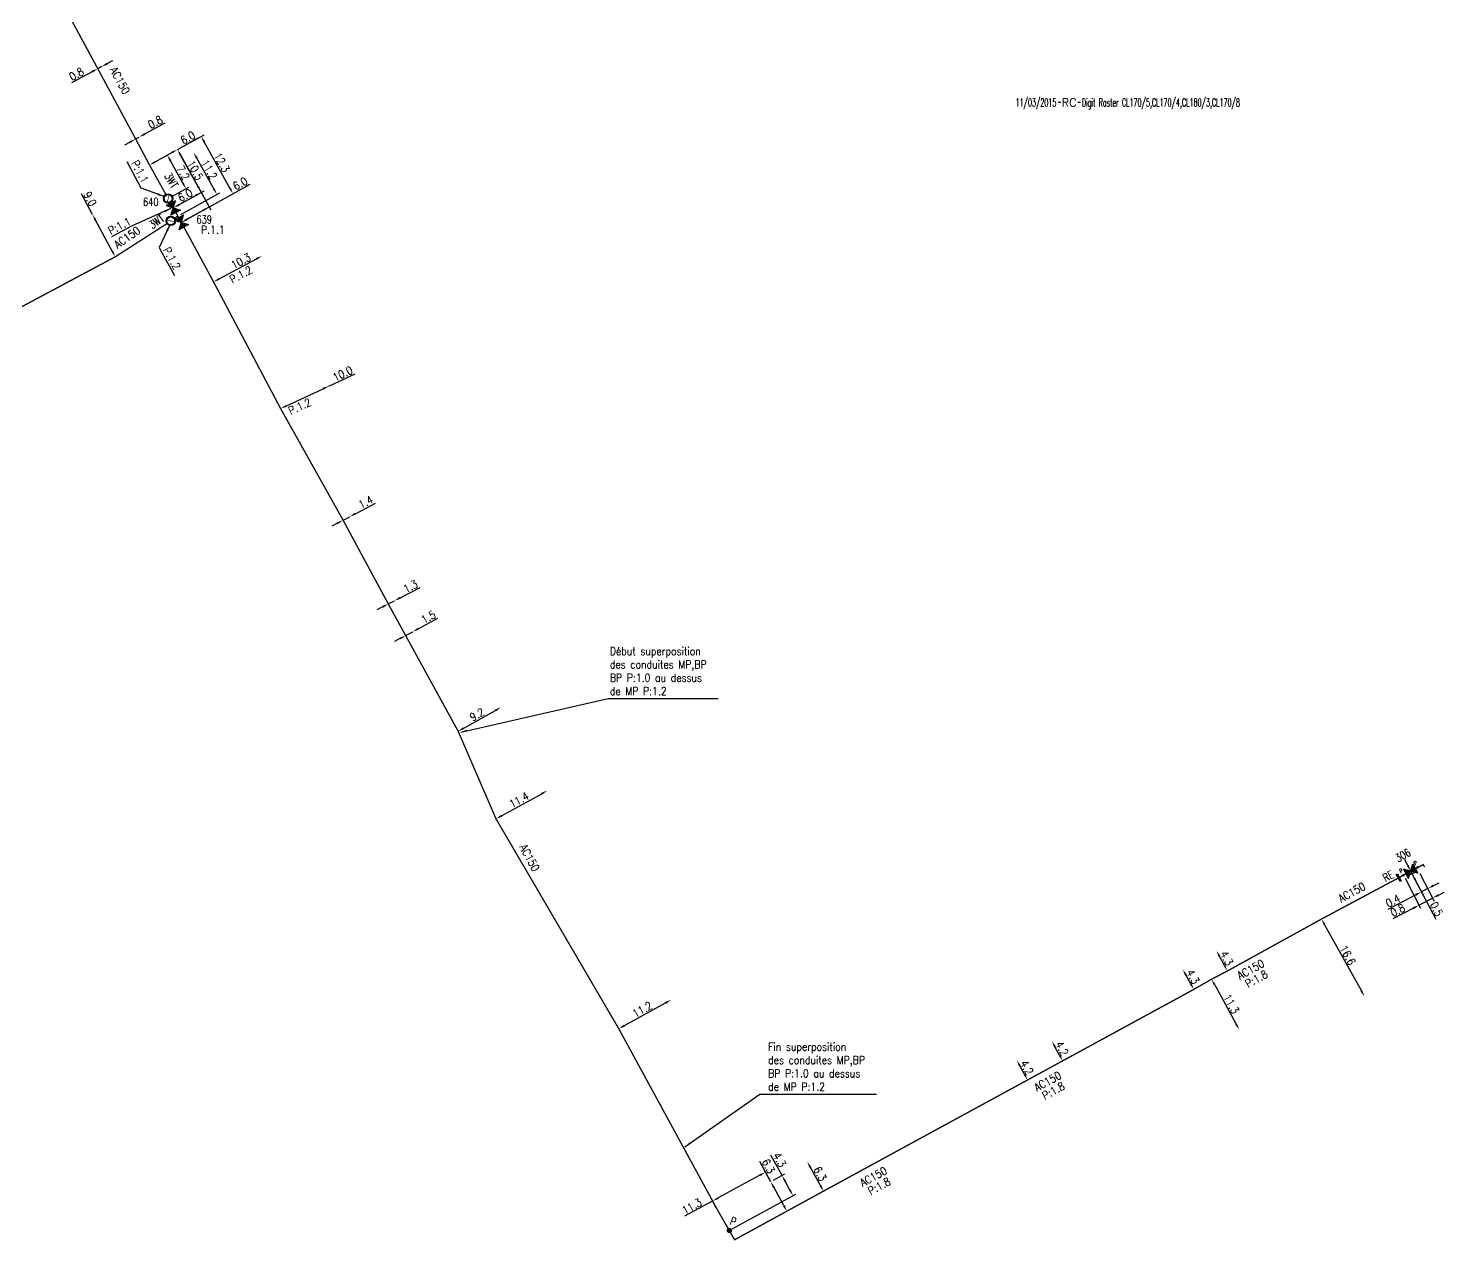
# Model space of a CAD drawing. Header units: millimetres. Extents: x 151000 to 152000, y 126996 to 128009.
# Drawn here: x 151254.5 to 151519.9, y 127275.4 to 127502.6 of the extents above; entities that cross this region are included whole.
import ezdxf
from ezdxf.enums import TextEntityAlignment as Align

# ---------------------------------------------------------------- set-up
doc = ezdxf.new("R2010")
doc.units = ezdxf.units.MM
doc.header["$PDMODE"] = 34
doc.layers.get('0').update_dxf_attribs({"linetype": 'CONTINUOUS'})
doc.layers.get('Defpoints').update_dxf_attribs({"linetype": 'CONTINUOUS'})
for name, color, linetype in [('G_120', 4, 'CONTINUOUS'), ('G_300', 7, 'CONTINUOUS'), ('G_330', 7, 'CONTINUOUS'), ('G_340', 7, 'CONTINUOUS')]:
    doc.layers.add(name, color=color, linetype=linetype)
doc.styles.add('G_ROMANS', font='ROMANS.SHX', dxfattribs={"width": 0.75})
doc.styles.get("Standard").update_dxf_attribs({"font": 'romans.shx', "width": 0.85})
doc.linetypes.add('G_typB_AP', pattern='A,5,-0.3,["o",Standard,S=1.5,R=0,X=0,Y=-0.5],-1.65', length=6.95)
doc.dimstyles.get("Standard").update_dxf_attribs({"dimtxt": 1.5, "dimasz": 1.2, "dimexe": 0.625, "dimexo": 0.625, "dimgap": 0.25, "dimtad": 1, "dimdec": 1, "dimzin": 0, "dimdsep": 46, "dimtxsty": 'Standard', "dimcen": -0.5, "dimadec": 0, "dimazin": 0, "dimtfac": 1, "dimtdec": 1, "dimtmove": 0, "dimatfit": 3, "dimfxl": 1, "dimtolj": 1, "dimtzin": 0, "dimarcsym": 0})

# ---------------------------------------------------------------- blocks, each defined once
blk = doc.blocks.new('*D124')
at = {"layer": 'Defpoints', "color": 0, "linetype": 'Continuous'}
for p in [(151267.52, 127495.05), (151268.22, 127495.43), (151268.22, 127495.43)]:
    blk.add_point(p, dxfattribs=at)
at = {"layer": 'G_120', "color": 0, "linetype": 'Continuous', "lineweight": -2}
for p, q in [((151266.46, 127494.49), (151262.61, 127492.42)), ((151268.22, 127495.43), (151267.52, 127495.05)), ((151269.28, 127496), (151270.34, 127496.56))]:
    blk.add_line(p, q, dxfattribs=at)
at = {"layer": 'G_120', "color": 0, "linetype": 'Continuous'}
for points in [[(151266.36, 127494.66), (151266.55, 127494.31), (151267.52, 127495.05)], [(151269.19, 127496.17), (151269.37, 127495.82), (151268.22, 127495.43)]]:
    blk.add_solid(points, dxfattribs=at)
at = {"layer": 'G_120', "color": 0, "linetype": 'Continuous', "insert": (151263.53, 127494.05), "char_height": 1.5, "attachment_point": 5, "rotation": 28.1654}
blk.add_mtext('\\A1;0.8', dxfattribs=at)
blk = doc.blocks.new('*D125')
at = {"layer": 'Defpoints', "color": 0, "linetype": 'Continuous'}
for p in [(151274.62, 127481.88), (151275.28, 127482.24), (151275.28, 127482.24)]:
    blk.add_point(p, dxfattribs=at)
at = {"layer": 'G_120', "color": 0, "linetype": 'Continuous', "lineweight": -2}
for p, q in [((151276.33, 127482.82), (151280.16, 127484.92)), ((151273.57, 127481.3), (151272.52, 127480.72)), ((151274.62, 127481.88), (151275.28, 127482.24))]:
    blk.add_line(p, q, dxfattribs=at)
at = {"layer": 'G_120', "color": 0, "linetype": 'Continuous'}
for points in [[(151273.47, 127481.47), (151273.67, 127481.12), (151274.62, 127481.88)], [(151276.23, 127482.99), (151276.43, 127482.64), (151275.28, 127482.24)]]:
    blk.add_solid(points, dxfattribs=at)
at = {"layer": 'G_120', "color": 0, "linetype": 'Continuous', "insert": (151278.29, 127485.03), "char_height": 1.5, "attachment_point": 5, "rotation": 28.7821}
blk.add_mtext('\\A1;0.8', dxfattribs=at)
blk = doc.blocks.new('*D126')
at = {"layer": 'Defpoints', "color": 0, "linetype": 'Continuous'}
for p in [(151282.46, 127479.91), (151282.46, 127479.91), (151277.22, 127477)]:
    blk.add_point(p, dxfattribs=at)
at = {"layer": 'G_120', "color": 0, "linetype": 'Continuous', "lineweight": -2}
for p, q in [((151282.46, 127479.91), (151286.23, 127482)), ((151278.27, 127477.58), (151281.41, 127479.33))]:
    blk.add_line(p, q, dxfattribs=at)
at = {"layer": 'G_120', "color": 0, "linetype": 'Continuous'}
for points in [[(151281.32, 127479.5), (151281.51, 127479.15), (151282.46, 127479.91)], [(151278.17, 127477.75), (151278.36, 127477.4), (151277.22, 127477)]]:
    blk.add_solid(points, dxfattribs=at)
at = {"layer": 'G_120', "color": 0, "linetype": 'Continuous', "insert": (151284.39, 127482.12), "char_height": 1.5, "attachment_point": 5, "rotation": 29.0541}
blk.add_mtext('\\A1;6.0', dxfattribs=at)
blk = doc.blocks.new('*D127')
at = {"layer": 'Defpoints', "color": 0, "linetype": 'Continuous'}
for p in [(151282.46, 127479.91), (151282.46, 127479.91), (151281.68, 127468.96)]:
    blk.add_point(p, dxfattribs=at)
at = {"layer": 'G_300', "color": 0, "linetype": 'Continuous', "lineweight": -2}
for p, q in [((151286.34, 127472.92), (151283.05, 127478.86)), ((151282.23, 127469.26), (151287.47, 127472.18))]:
    blk.add_line(p, q, dxfattribs=at)
at = {"layer": 'G_300', "color": 0, "linetype": 'Continuous'}
for points in [[(151283.22, 127478.96), (151282.87, 127478.76), (151282.46, 127479.91)], [(151286.52, 127473.02), (151286.17, 127472.83), (151286.93, 127471.87)]]:
    blk.add_solid(points, dxfattribs=at)
at = {"layer": 'G_300', "color": 0, "linetype": 'Continuous', "insert": (151285.77, 127476.01), "char_height": 1.5, "attachment_point": 5, "rotation": 299.0541}
blk.add_mtext('\\A1;10.5', dxfattribs=at)
blk = doc.blocks.new('*D128')
at = {"layer": 'Defpoints', "color": 0, "linetype": 'Continuous'}
for p in [(151286.89, 127482.37), (151282.46, 127479.91), (151283.19, 127466.24)]:
    blk.add_point(p, dxfattribs=at)
at = {"layer": 'G_300', "color": 0, "linetype": 'Continuous', "lineweight": -2}
for p, q in [((151283.01, 127480.21), (151287.44, 127482.67)), ((151292.28, 127472.67), (151287.48, 127481.32)), ((151283.74, 127466.55), (151293.41, 127471.92))]:
    blk.add_line(p, q, dxfattribs=at)
at = {"layer": 'G_300', "color": 0, "linetype": 'Continuous'}
for points in [[(151287.65, 127481.42), (151287.3, 127481.23), (151286.89, 127482.37)], [(151292.46, 127472.77), (151292.11, 127472.57), (151292.87, 127471.62)]]:
    blk.add_solid(points, dxfattribs=at)
at = {"layer": 'G_300', "color": 0, "linetype": 'Continuous', "insert": (151290.75, 127477.48), "char_height": 1.5, "attachment_point": 5, "rotation": 299.0541}
blk.add_mtext('\\A1;12.3', dxfattribs=at)
blk = doc.blocks.new('*D129')
at = {"layer": 'Defpoints', "color": 0, "linetype": 'Continuous'}
for p in [(151298.3, 127459.97), (151298.3, 127459.97), (151289.22, 127455.1)]:
    blk.add_point(p, dxfattribs=at)
at = {"layer": 'G_120', "color": 0, "linetype": 'Continuous', "lineweight": -2}
blk.add_line((151290.28, 127455.67), (151297.24, 127459.4), dxfattribs=at)
at = {"layer": 'G_120', "color": 0, "linetype": 'Continuous'}
for points in [[(151297.15, 127459.58), (151297.34, 127459.22), (151298.3, 127459.97)], [(151290.18, 127455.85), (151290.37, 127455.49), (151289.22, 127455.1)]]:
    blk.add_solid(points, dxfattribs=at)
at = {"layer": 'G_120', "color": 0, "linetype": 'Continuous', "insert": (151294.35, 127458.99), "char_height": 1.5, "attachment_point": 5, "rotation": 28.1646}
blk.add_mtext('\\A1;10.3', dxfattribs=at)
blk = doc.blocks.new('*D130')
at = {"layer": 'Defpoints', "color": 0, "linetype": 'Continuous'}
for p in [(151310.85, 127435.59), (151310.85, 127435.59), (151301.79, 127431.36)]:
    blk.add_point(p, dxfattribs=at)
at = {"layer": 'G_120', "color": 0, "linetype": 'Continuous', "lineweight": -2}
for p, q in [((151310.85, 127435.59), (151315.75, 127437.88)), ((151302.88, 127431.87), (151309.77, 127435.08)), ((151301.53, 127431.93), (151301.53, 127431.93))]:
    blk.add_line(p, q, dxfattribs=at)
at = {"layer": 'G_120', "color": 0, "linetype": 'Continuous'}
for points in [[(151309.68, 127435.27), (151309.85, 127434.9), (151310.85, 127435.59)], [(151302.8, 127432.05), (151302.96, 127431.69), (151301.79, 127431.36)]]:
    blk.add_solid(points, dxfattribs=at)
at = {"layer": 'G_120', "color": 0, "linetype": 'Continuous', "insert": (151313.42, 127437.9), "char_height": 1.5, "attachment_point": 5, "rotation": 25.0374}
blk.add_mtext('\\A1;10.0', dxfattribs=at)
blk = doc.blocks.new('*D131')
at = {"layer": 'Defpoints', "color": 0, "linetype": 'Continuous'}
for p in [(151313.5, 127410.44), (151314.74, 127411.1), (151314.74, 127411.1)]:
    blk.add_point(p, dxfattribs=at)
at = {"layer": 'G_120', "color": 0, "linetype": 'Continuous', "lineweight": -2}
for p, q in [((151315.8, 127411.66), (151319.55, 127413.65)), ((151312.44, 127409.88), (151311.38, 127409.32)), ((151313.5, 127410.44), (151314.74, 127411.1))]:
    blk.add_line(p, q, dxfattribs=at)
at = {"layer": 'G_120', "color": 0, "linetype": 'Continuous'}
for points in [[(151315.7, 127411.84), (151315.89, 127411.48), (151314.74, 127411.1)], [(151312.35, 127410.06), (151312.53, 127409.7), (151313.5, 127410.44)]]:
    blk.add_solid(points, dxfattribs=at)
at = {"layer": 'G_120', "color": 0, "linetype": 'Continuous', "insert": (151317.74, 127413.82), "char_height": 1.5, "attachment_point": 5, "rotation": 27.8835}
blk.add_mtext('\\A1;1.4', dxfattribs=at)
blk = doc.blocks.new('*D132')
at = {"layer": 'Defpoints', "color": 0, "linetype": 'Continuous'}
for p in [(151321.97, 127394.75), (151323.13, 127395.35), (151323.13, 127395.35)]:
    blk.add_point(p, dxfattribs=at)
at = {"layer": 'G_120', "color": 0, "linetype": 'Continuous', "lineweight": -2}
for p, q in [((151324.19, 127395.9), (151327.92, 127397.82)), ((151320.91, 127394.2), (151319.84, 127393.65)), ((151321.97, 127394.75), (151323.13, 127395.35))]:
    blk.add_line(p, q, dxfattribs=at)
at = {"layer": 'G_120', "color": 0, "linetype": 'Continuous'}
for points in [[(151324.1, 127396.08), (151324.29, 127395.72), (151323.13, 127395.35)], [(151320.81, 127394.38), (151321, 127394.02), (151321.97, 127394.75)]]:
    blk.add_solid(points, dxfattribs=at)
at = {"layer": 'G_120', "color": 0, "linetype": 'Continuous', "insert": (151326.13, 127398.02), "char_height": 1.5, "attachment_point": 5, "rotation": 27.305}
blk.add_mtext('\\A1;1.3', dxfattribs=at)
blk = doc.blocks.new('*D133')
at = {"layer": 'Defpoints', "color": 0, "linetype": 'Continuous'}
for p in [(151325.22, 127388.83), (151326.54, 127389.54), (151326.54, 127389.54)]:
    blk.add_point(p, dxfattribs=at)
at = {"layer": 'G_120', "color": 0, "linetype": 'Continuous', "lineweight": -2}
for p, q in [((151327.59, 127390.11), (151331.28, 127392.1)), ((151324.16, 127388.26), (151323.11, 127387.69)), ((151325.22, 127388.83), (151326.54, 127389.54))]:
    blk.add_line(p, q, dxfattribs=at)
at = {"layer": 'G_120', "color": 0, "linetype": 'Continuous'}
for points in [[(151324.07, 127388.44), (151324.26, 127388.09), (151325.22, 127388.83)], [(151327.5, 127390.29), (151327.69, 127389.94), (151326.54, 127389.54)]]:
    blk.add_solid(points, dxfattribs=at)
at = {"layer": 'G_120', "color": 0, "linetype": 'Continuous', "insert": (151329.49, 127392.27), "char_height": 1.5, "attachment_point": 5, "rotation": 28.3615}
blk.add_mtext('\\A1;1.5', dxfattribs=at)
blk = doc.blocks.new('*D134')
at = {"layer": 'Defpoints', "color": 0, "linetype": 'Continuous'}
for p in [(151343.09, 127375.39), (151343.09, 127375.39), (151335.06, 127370.9)]:
    blk.add_point(p, dxfattribs=at)
at = {"layer": 'G_120', "color": 0, "linetype": 'Continuous', "lineweight": -2}
blk.add_line((151336.11, 127371.48), (151342.04, 127374.8), dxfattribs=at)
at = {"layer": 'G_120', "color": 0, "linetype": 'Continuous'}
for points in [[(151341.95, 127374.98), (151342.14, 127374.63), (151343.09, 127375.39)], [(151336.01, 127371.66), (151336.21, 127371.31), (151335.06, 127370.9)]]:
    blk.add_solid(points, dxfattribs=at)
at = {"layer": 'G_120', "color": 0, "linetype": 'Continuous', "insert": (151338.59, 127374.01), "char_height": 1.5, "attachment_point": 5, "rotation": 29.2297}
blk.add_mtext('\\A1;9.2', dxfattribs=at)
blk = doc.blocks.new('*D135')
at = {"layer": 'Defpoints', "color": 0, "linetype": 'Continuous'}
for p in [(151374.97, 127320.57), (151374.97, 127320.57), (151365.16, 127315.16)]:
    blk.add_point(p, dxfattribs=at)
at = {"layer": 'G_120', "color": 0, "linetype": 'Continuous', "lineweight": -2}
blk.add_line((151366.21, 127315.74), (151373.92, 127319.99), dxfattribs=at)
at = {"layer": 'G_120', "color": 0, "linetype": 'Continuous'}
for points in [[(151373.82, 127320.16), (151374.02, 127319.81), (151374.97, 127320.57)], [(151366.12, 127315.91), (151366.31, 127315.56), (151365.16, 127315.16)]]:
    blk.add_solid(points, dxfattribs=at)
at = {"layer": 'G_120', "color": 0, "linetype": 'Continuous', "insert": (151369.58, 127318.74), "char_height": 1.5, "attachment_point": 5, "rotation": 28.8843}
blk.add_mtext('\\A1;11.2', dxfattribs=at)
blk = doc.blocks.new('G_300_04')
at = {"linetype": 'Continuous'}
h = blk.add_hatch(color=0, dxfattribs=at)
h.paths.add_polyline_path([(-1, 1), (-1, -1), (0, 0)])
h.paths.add_polyline_path([(1, 1), (0, 0), (1, -1)])
at = {"color": 0, "linetype": 'Continuous', "flags": 128}
blk.add_lwpolyline([(-1, -1), (1, 1), (1, -1), (-1, 1)], close=True, dxfattribs=at)
at = {"color": 0, "linetype": 'Continuous', "width": 0.75}
blk.add_attdef('NUM', text='', height=1.5, dxfattribs=at).set_placement((0, 2.1), align=Align.MIDDLE_CENTER)
at = {"color": 0, "linetype": 'Continuous', "width": 0.75, "flags": 3}
for tag, p in [('DEF_LEG', (0, -5)), ('DEF_COUP', (0, -7.5)), ('DEF_TYPE', (0, -10))]:
    blk.add_attdef(tag, text='', height=1.2, dxfattribs=at).set_placement(p, align=Align.MIDDLE)
blk = doc.blocks.new('G_330_14')
at = {"linetype": 'Continuous'}
h = blk.add_hatch(color=0, dxfattribs=at)
h.paths.add_polyline_path([(-0.88, 0, 1), (0.88, 0, 1)])
h.paths.add_polyline_path([(0.75, 0, -1), (-0.75, 0, -1)], flags=16)
at = {"color": 0, "linetype": 'Continuous', "const_width": 0.125, "flags": 128}
blk.add_lwpolyline([(0.59, -0.59), (-0.59, 0.59)], dxfattribs=at)
at = {"color": 0, "linetype": 'Continuous'}
for radius in [0.875, 0.75]:
    blk.add_circle((0, 0), radius, dxfattribs=at)
at = {"color": 0, "linetype": 'Continuous', "width": 0.75}
blk.add_attdef('3WT', text='', height=1.5, dxfattribs=at).set_placement((0, 4), align=Align.MIDDLE)
at = {"color": 0, "linetype": 'Continuous', "width": 0.75, "flags": 3}
for tag, p in [('DEF_LEG', (0, -5)), ('DEF_COUP', (0, -7.5)), ('DEF_TYPE', (0, -10))]:
    blk.add_attdef(tag, text='', height=1.2, dxfattribs=at).set_placement(p, align=Align.MIDDLE)
blk = doc.blocks.new('*D136')
at = {"layer": 'Defpoints', "color": 0, "linetype": 'Continuous'}
for p in [(151282.46, 127479.91), (151288.44, 127469.16), (151283.19, 127466.24)]:
    blk.add_point(p, dxfattribs=at)
at = {"layer": 'G_300', "color": 0, "linetype": 'Continuous', "lineweight": -2}
for p, q in [((151282.77, 127479.36), (151288.74, 127468.61)), ((151288.44, 127469.16), (151296.07, 127473.4)), ((151284.24, 127466.83), (151287.39, 127468.58))]:
    blk.add_line(p, q, dxfattribs=at)
at = {"layer": 'G_300', "color": 0, "linetype": 'Continuous'}
for points in [[(151287.29, 127468.75), (151287.48, 127468.4), (151288.44, 127469.16)], [(151284.14, 127467), (151284.34, 127466.65), (151283.19, 127466.24)]]:
    blk.add_solid(points, dxfattribs=at)
at = {"layer": 'G_300', "color": 0, "linetype": 'Continuous', "insert": (151294.22, 127473.52), "char_height": 1.5, "attachment_point": 5, "rotation": 29.0541}
blk.add_mtext('\\A1;6.0', dxfattribs=at)
blk = doc.blocks.new('*D137')
at = {"layer": 'Defpoints', "color": 0, "linetype": 'Continuous'}
for p in [(151280.55, 127478.85), (151282.46, 127479.91), (151280.71, 127470.7)]:
    blk.add_point(p, dxfattribs=at)
at = {"layer": 'G_330', "color": 0, "linetype": 'Continuous', "lineweight": -2}
for p, q in [((151281.92, 127479.61), (151280, 127478.54)), ((151283.46, 127473.6), (151281.13, 127477.8)), ((151281.26, 127471.01), (151284.59, 127472.86))]:
    blk.add_line(p, q, dxfattribs=at)
at = {"layer": 'G_330', "color": 0, "linetype": 'Continuous'}
for points in [[(151281.31, 127477.9), (151280.96, 127477.7), (151280.55, 127478.85)], [(151283.64, 127473.7), (151283.29, 127473.51), (151284.05, 127472.55)]]:
    blk.add_solid(points, dxfattribs=at)
at = {"layer": 'G_330', "color": 0, "linetype": 'Continuous', "insert": (151283.52, 127475.56), "char_height": 1.5, "attachment_point": 5, "rotation": 299.0541}
blk.add_mtext('\\A1;7.2', dxfattribs=at)
blk = doc.blocks.new('*D138')
at = {"layer": 'Defpoints', "color": 0, "linetype": 'Continuous'}
for p in [(151285.49, 127479.34), (151285.49, 127479.34), (151282.53, 127467.44)]:
    blk.add_point(p, dxfattribs=at)
at = {"layer": 'G_120', "color": 0, "linetype": 'Continuous', "lineweight": -2}
for p, q in [((151289.26, 127472.55), (151286.07, 127478.29)), ((151283.07, 127467.75), (151290.39, 127471.81))]:
    blk.add_line(p, q, dxfattribs=at)
at = {"layer": 'G_120', "color": 0, "linetype": 'Continuous'}
for points in [[(151286.25, 127478.38), (151285.9, 127478.19), (151285.49, 127479.34)], [(151289.43, 127472.65), (151289.08, 127472.46), (151289.84, 127471.51)]]:
    blk.add_solid(points, dxfattribs=at)
at = {"layer": 'G_120', "color": 0, "linetype": 'Continuous', "insert": (151288.4, 127476.15), "char_height": 1.5, "attachment_point": 5, "rotation": 299.0541}
blk.add_mtext('\\A1;11.2', dxfattribs=at)
blk = doc.blocks.new('*D139')
at = {"layer": 'Defpoints', "color": 0, "linetype": 'Continuous'}
for p in [(151470.86, 127326.29), (151470.86, 127326.29), (151472.93, 127322.52)]:
    blk.add_point(p, dxfattribs=at)
at = {"layer": 'G_120', "color": 0, "linetype": 'Continuous', "lineweight": -2}
for p, q in [((151472.35, 127323.57), (151471.44, 127325.24)), ((151472.38, 127322.22), (151472.38, 127322.22))]:
    blk.add_line(p, q, dxfattribs=at)
at = {"layer": 'G_120', "color": 0, "linetype": 'Continuous'}
for points in [[(151471.61, 127325.34), (151471.26, 127325.15), (151470.86, 127326.29)], [(151472.53, 127323.67), (151472.17, 127323.48), (151472.93, 127322.52)]]:
    blk.add_solid(points, dxfattribs=at)
at = {"layer": 'G_120', "color": 0, "linetype": 'Continuous', "insert": (151472.77, 127324.89), "char_height": 1.5, "attachment_point": 5, "rotation": 298.6562}
blk.add_mtext('\\A1;4.3', dxfattribs=at)
blk = doc.blocks.new('*D140')
at = {"layer": 'Defpoints', "color": 0, "linetype": 'Continuous'}
for p in [(151477.18, 127329.76), (151477.18, 127329.76), (151479.24, 127325.98)]:
    blk.add_point(p, dxfattribs=at)
at = {"layer": 'G_120', "color": 0, "linetype": 'Continuous', "lineweight": -2}
for p, q in [((151478.66, 127327.04), (151477.75, 127328.71)), ((151479.79, 127326.28), (151479.79, 127326.28))]:
    blk.add_line(p, q, dxfattribs=at)
at = {"layer": 'G_120', "color": 0, "linetype": 'Continuous'}
for points in [[(151477.93, 127328.8), (151477.58, 127328.61), (151477.18, 127329.76)], [(151478.84, 127327.13), (151478.49, 127326.94), (151479.24, 127325.98)]]:
    blk.add_solid(points, dxfattribs=at)
at = {"layer": 'G_120', "color": 0, "linetype": 'Continuous', "insert": (151479.09, 127328.35), "char_height": 1.5, "attachment_point": 5, "rotation": 298.6562}
blk.add_mtext('\\A1;4.3', dxfattribs=at)
blk = doc.blocks.new('*D141')
at = {"layer": 'Defpoints', "color": 0, "linetype": 'Continuous'}
for p in [(151496.86, 127335.7), (151504.92, 127321.19), (151504.92, 127321.19)]:
    blk.add_point(p, dxfattribs=at)
at = {"layer": 'G_120', "color": 0, "linetype": 'Continuous', "lineweight": -2}
for p, q in [((151496.31, 127335.4), (151496.31, 127335.4)), ((151497.44, 127334.65), (151504.34, 127322.24))]:
    blk.add_line(p, q, dxfattribs=at)
at = {"layer": 'G_120', "color": 0, "linetype": 'Continuous'}
for points in [[(151497.61, 127334.75), (151497.27, 127334.55), (151496.86, 127335.7)], [(151504.51, 127322.34), (151504.16, 127322.14), (151504.92, 127321.19)]]:
    blk.add_solid(points, dxfattribs=at)
at = {"layer": 'G_120', "color": 0, "linetype": 'Continuous', "insert": (151501.76, 127328.93), "char_height": 1.5, "attachment_point": 5, "rotation": 299.0514}
blk.add_mtext('\\A1;16.6', dxfattribs=at)
blk = doc.blocks.new('*D142')
at = {"layer": 'Defpoints', "color": 0, "linetype": 'Continuous'}
for p in [(151446.34, 127312.82), (151446.34, 127312.82), (151448.35, 127309.13)]:
    blk.add_point(p, dxfattribs=at)
at = {"layer": 'G_120', "color": 0, "linetype": 'Continuous', "lineweight": -2}
blk.add_line((151447.77, 127310.18), (151446.91, 127311.77), dxfattribs=at)
at = {"layer": 'G_120', "color": 0, "linetype": 'Continuous'}
for points in [[(151447.09, 127311.86), (151446.74, 127311.67), (151446.34, 127312.82)], [(151447.95, 127310.28), (151447.6, 127310.09), (151448.35, 127309.13)]]:
    blk.add_solid(points, dxfattribs=at)
at = {"layer": 'G_120', "color": 0, "linetype": 'Continuous', "insert": (151448.22, 127311.45), "char_height": 1.5, "attachment_point": 5, "rotation": 298.5324}
blk.add_mtext('\\A1;4.2', dxfattribs=at)
blk = doc.blocks.new('*D143')
at = {"layer": 'Defpoints', "color": 0, "linetype": 'Continuous'}
for p in [(151439.76, 127309.24), (151439.76, 127309.24), (151441.77, 127305.55)]:
    blk.add_point(p, dxfattribs=at)
at = {"layer": 'G_120', "color": 0, "linetype": 'Continuous', "lineweight": -2}
for p, q in [((151441.19, 127306.61), (151440.33, 127308.19)), ((151442.32, 127305.85), (151442.32, 127305.85))]:
    blk.add_line(p, q, dxfattribs=at)
at = {"layer": 'G_120', "color": 0, "linetype": 'Continuous'}
for points in [[(151440.51, 127308.28), (151440.16, 127308.09), (151439.76, 127309.24)], [(151441.37, 127306.7), (151441.02, 127306.51), (151441.77, 127305.55)]]:
    blk.add_solid(points, dxfattribs=at)
at = {"layer": 'G_120', "color": 0, "linetype": 'Continuous', "insert": (151441.64, 127307.88), "char_height": 1.5, "attachment_point": 5, "rotation": 298.5324}
blk.add_mtext('\\A1;4.2', dxfattribs=at)
blk = doc.blocks.new('*D144')
at = {"layer": 'Defpoints', "color": 0, "linetype": 'Continuous'}
for p in [(151393.64, 127286.49), (151393.64, 127286.49), (151396.66, 127280.96)]:
    blk.add_point(p, dxfattribs=at)
at = {"layer": 'G_120', "color": 0, "linetype": 'Continuous', "lineweight": -2}
for p, q in [((151393.64, 127286.49), (151391.57, 127290.27)), ((151396.09, 127282.01), (151394.22, 127285.44)), ((151396.11, 127280.66), (151396.11, 127280.66))]:
    blk.add_line(p, q, dxfattribs=at)
at = {"layer": 'G_120', "color": 0, "linetype": 'Continuous'}
for points in [[(151394.39, 127285.53), (151394.04, 127285.34), (151393.64, 127286.49)], [(151396.26, 127282.11), (151395.91, 127281.92), (151396.66, 127280.96)]]:
    blk.add_solid(points, dxfattribs=at)
at = {"layer": 'G_120', "color": 0, "linetype": 'Continuous', "insert": (151393.2, 127289.39), "char_height": 1.5, "attachment_point": 5, "rotation": 298.6562}
blk.add_mtext('\\A1;6.3', dxfattribs=at)
blk = doc.blocks.new('*D145')
at = {"layer": 'Defpoints', "color": 0, "linetype": 'Continuous'}
for p in [(151400.49, 127290.23), (151400.49, 127290.23), (151403.53, 127284.72)]:
    blk.add_point(p, dxfattribs=at)
at = {"layer": 'G_120', "color": 0, "linetype": 'Continuous', "lineweight": -2}
blk.add_line((151402.95, 127285.77), (151401.07, 127289.18), dxfattribs=at)
at = {"layer": 'G_120', "color": 0, "linetype": 'Continuous'}
for points in [[(151401.24, 127289.28), (151400.89, 127289.08), (151400.49, 127290.23)], [(151403.13, 127285.86), (151402.78, 127285.67), (151403.53, 127284.72)]]:
    blk.add_solid(points, dxfattribs=at)
at = {"layer": 'G_120', "color": 0, "linetype": 'Continuous', "insert": (151402.89, 127287.96), "char_height": 1.5, "attachment_point": 5, "rotation": 298.8921}
blk.add_mtext('\\A1;6.3', dxfattribs=at)
blk = doc.blocks.new('*D146')
at = {"layer": 'Defpoints', "color": 0}
for p in [(151395.76, 127287.65), (151393.64, 127286.49), (151385.89, 127277.35)]:
    blk.add_point(p, dxfattribs=at)
at = {"layer": 'G_300', "color": 0, "lineweight": -2}
for p, q in [((151395.76, 127287.65), (151393.66, 127291.48)), ((151394.19, 127286.79), (151396.31, 127287.95)), ((151397.25, 127284.92), (151396.33, 127286.59)), ((151386.44, 127277.65), (151398.37, 127284.17))]:
    blk.add_line(p, q, dxfattribs=at)
at = {"layer": 'G_300', "color": 0}
for points in [[(151396.51, 127286.69), (151396.16, 127286.5), (151395.76, 127287.65)], [(151397.42, 127285.02), (151397.07, 127284.83), (151397.82, 127283.87)]]:
    blk.add_solid(points, dxfattribs=at)
at = {"layer": 'G_300', "color": 0, "insert": (151395.3, 127290.57), "char_height": 1.5, "attachment_point": 5, "rotation": 298.6562}
blk.add_mtext('\\A1;4.3', dxfattribs=at)
blk = doc.blocks.new('*D147')
at = {"layer": 'Defpoints', "color": 0}
for p in [(151513.58, 127344.68), (151513.83, 127344.2), (151515.01, 127344.81)]:
    blk.add_point(p, dxfattribs=at)
at = {"layer": 'G_300', "color": 0, "lineweight": -2}
for p, q in [((151513.02, 127345.75), (151512.47, 127346.81)), ((151514.45, 127344.52), (151513.28, 127343.91)), ((151513.58, 127344.68), (151513.83, 127344.2)), ((151514.13, 127344.97), (151514.13, 127344.97)), ((151514.38, 127343.13), (151518.26, 127335.69))]:
    blk.add_line(p, q, dxfattribs=at)
at = {"layer": 'G_300', "color": 0}
for points in [[(151513.2, 127345.84), (151512.85, 127345.65), (151513.58, 127344.68)], [(151514.56, 127343.23), (151514.21, 127343.04), (151513.83, 127344.2)]]:
    blk.add_solid(points, dxfattribs=at)
at = {"layer": 'G_300', "color": 0, "insert": (151518.42, 127337.56), "char_height": 1.5, "attachment_point": 5, "rotation": 297.5174}
blk.add_mtext('\\A1;0.5', dxfattribs=at)
blk = doc.blocks.new('*D148')
at = {"layer": 'Defpoints', "color": 0}
for p in [(151513.58, 127344.68), (151515.01, 127344.81), (151516.78, 127341.41)]:
    blk.add_point(p, dxfattribs=at)
at = {"layer": 'G_300', "color": 0, "lineweight": -2}
for p, q in [((151513.87, 127344.13), (151515.89, 127340.24)), ((151515.3, 127344.26), (151517.07, 127340.86)), ((151514.54, 127340.24), (151509.28, 127337.5)), ((151516.78, 127341.41), (151515.6, 127340.8)), ((151517.84, 127341.97), (151518.91, 127342.52))]:
    blk.add_line(p, q, dxfattribs=at)
at = {"layer": 'G_300', "color": 0}
for points in [[(151514.44, 127340.42), (151514.63, 127340.07), (151515.6, 127340.8)], [(151517.75, 127342.14), (151517.94, 127341.79), (151516.78, 127341.41)]]:
    blk.add_solid(points, dxfattribs=at)
at = {"layer": 'G_300', "color": 0, "insert": (151510.25, 127339.14), "char_height": 1.5, "attachment_point": 5, "rotation": 27.5097}
blk.add_mtext('\\A1;0.4', dxfattribs=at)
blk = doc.blocks.new('*D149')
at = {"layer": 'Defpoints', "color": 0, "linetype": 'Continuous'}
for p in [(151512.23, 127343.92), (151515.01, 127344.81), (151517.7, 127339.64)]:
    blk.add_point(p, dxfattribs=at)
at = {"layer": 'G_300', "color": 0, "linetype": 'Continuous', "lineweight": -2}
for p, q in [((151512.52, 127343.36), (151515.44, 127337.75)), ((151515.3, 127344.26), (151517.99, 127339.08)), ((151518.77, 127340.19), (151519.83, 127340.75)), ((151514.08, 127337.75), (151510.21, 127335.73)), ((151517.7, 127339.64), (151515.15, 127338.31))]:
    blk.add_line(p, q, dxfattribs=at)
at = {"layer": 'G_300', "color": 0, "linetype": 'Continuous'}
for points in [[(151518.68, 127340.37), (151518.86, 127340.01), (151517.7, 127339.64)], [(151513.99, 127337.93), (151514.18, 127337.57), (151515.15, 127338.31)]]:
    blk.add_solid(points, dxfattribs=at)
at = {"layer": 'G_300', "color": 0, "linetype": 'Continuous', "insert": (151511.15, 127337.35), "char_height": 1.5, "attachment_point": 5, "rotation": 27.5097}
blk.add_mtext('\\A1;0.8', dxfattribs=at)
blk = doc.blocks.new('G_300_12')
at = {"color": 0, "linetype": 'Continuous', "const_width": 0.497, "flags": 128}
blk.add_lwpolyline([(-0.25, 0, 1), (0.25, 0, 1)], format="xyb", close=True, dxfattribs=at)
at = {"color": 0, "linetype": 'Continuous', "style": 'G_ROMANS', "width": 0.75}
blk.add_text('P', height=1.5, dxfattribs=at).set_placement((0, 1.85), align=Align.MIDDLE)
at = {"color": 0, "linetype": 'Continuous', "width": 0.75, "flags": 3}
for tag, p in [('DEF_LEG', (0, -5)), ('DEF_COUP', (0, -7.5)), ('DEF_TYPE', (0, -10))]:
    blk.add_attdef(tag, text='', height=1.2, dxfattribs=at).set_placement(p, align=Align.MIDDLE)
blk = doc.blocks.new('G_340_17')
at = {"linetype": 'Continuous'}
blk.add_hatch(color=0, dxfattribs=at).paths.add_polyline_path([(0.125, 0.75), (-0.125, 0.75), (-0.125, -0.75), (0.125, -0.75)])
at = {"color": 0, "linetype": 'Continuous'}
blk.add_lwpolyline([(-0.125, 0.75), (0.125, 0.75), (0.125, -0.75), (-0.125, -0.75)], close=True, dxfattribs=at)
at = {"color": 0, "linetype": 'Continuous', "width": 0.75}
for tag, height, flags, p in [('RE', 1.5, 8, (0, 3)), ('DEF_LEG', 1.2, 3, (0, -5)), ('DEF_COUP', 1.2, 3, (0, -7.5)), ('DEF_TYPE', 1.2, 3, (0, -10))]:
    blk.add_attdef(tag, text='', height=height, dxfattribs=dict(at, flags=flags)).set_placement(p, align=Align.MIDDLE)
blk = doc.blocks.new('*D157')
at = {"layer": 'Defpoints', "color": 0, "linetype": 'Continuous'}
for p in [(151266.53, 127467.73), (151266.53, 127467.73), (151270.8, 127459.8)]:
    blk.add_point(p, dxfattribs=at)
at = {"layer": 'G_120', "color": 0, "linetype": 'Continuous', "lineweight": -2}
for p, q in [((151266.53, 127467.73), (151264.45, 127471.58)), ((151270.23, 127460.86), (151267.1, 127466.67))]:
    blk.add_line(p, q, dxfattribs=at)
at = {"layer": 'G_120', "color": 0, "linetype": 'Continuous'}
for points in [[(151267.27, 127466.77), (151266.92, 127466.58), (151266.53, 127467.73)], [(151270.4, 127460.96), (151270.05, 127460.77), (151270.8, 127459.8)]]:
    blk.add_solid(points, dxfattribs=at)
at = {"layer": 'G_120', "color": 0, "linetype": 'Continuous', "insert": (151266.08, 127470.65), "char_height": 1.5, "attachment_point": 5, "rotation": 298.32}
blk.add_mtext('\\A1;9.0', dxfattribs=at)
blk = doc.blocks.new('*D158')
at = {"layer": 'Defpoints', "color": 0, "linetype": 'Continuous'}
for p in [(151351.77, 127359.77), (151351.77, 127359.77), (151342.16, 127354.48)]:
    blk.add_point(p, dxfattribs=at)
at = {"layer": 'G_120', "color": 0, "linetype": 'Continuous', "lineweight": -2}
blk.add_line((151343.21, 127355.06), (151350.72, 127359.2), dxfattribs=at)
at = {"layer": 'G_120', "color": 0, "linetype": 'Continuous'}
for points in [[(151350.62, 127359.37), (151350.81, 127359.02), (151351.77, 127359.77)], [(151343.11, 127355.24), (151343.31, 127354.89), (151342.16, 127354.48)]]:
    blk.add_solid(points, dxfattribs=at)
at = {"layer": 'G_120', "color": 0, "linetype": 'Continuous', "insert": (151346.48, 127358), "char_height": 1.5, "attachment_point": 5, "rotation": 28.8538}
blk.add_mtext('\\A1;11.4', dxfattribs=at)
blk = doc.blocks.new('GIS_MODF')
at = {"color": 0, "linetype": 'Continuous', "flags": 128}
for points in [[(-2.18, -0.01), (-1.68, -0.01)], [(1.52, -0.01), (2.02, -0.01)]]:
    blk.add_lwpolyline(points, dxfattribs=at)
at = {"color": 0, "linetype": 'Continuous', "width": 0.5}
blk.add_attdef('DATE', text='', height=1.5, dxfattribs=at).set_placement((-2.5, -0.8), align=Align.RIGHT)
at = {"color": 0, "linetype": 'Continuous', "width": 1.771291}
blk.add_attdef('USER', text='', height=1.5, dxfattribs=at).set_placement((-1.51, -0.8), (1.28, -0.8), align=Align.FIT)
at = {"color": 0, "linetype": 'Continuous', "width": 0.5}
blk.add_attdef('DESC', (2.29, -0.8), '', height=1.5, dxfattribs=at)
blk = doc.blocks.new('*D159')
at = {"layer": 'Defpoints', "color": 0, "linetype": 'Continuous'}
for p in [(151282.46, 127479.91), (151286.93, 127471.87), (151281.68, 127468.96)]:
    blk.add_point(p, dxfattribs=at)
at = {"layer": 'G_300', "color": 0, "linetype": 'Continuous', "lineweight": -2}
for p, q in [((151282.77, 127479.36), (151287.23, 127471.33)), ((151282.73, 127469.54), (151285.88, 127471.29))]:
    blk.add_line(p, q, dxfattribs=at)
at = {"layer": 'G_300', "color": 0, "linetype": 'Continuous'}
for points in [[(151285.78, 127471.47), (151285.98, 127471.12), (151286.93, 127471.87)], [(151282.63, 127469.72), (151282.83, 127469.37), (151281.68, 127468.96)]]:
    blk.add_solid(points, dxfattribs=at)
at = {"layer": 'G_300', "color": 0, "linetype": 'Continuous', "insert": (151283.9, 127471.33), "char_height": 1.5, "attachment_point": 5, "rotation": 29.0541}
blk.add_mtext('\\A1;6.0', dxfattribs=at)
blk = doc.blocks.new('*D213')
at = {"layer": 'Defpoints', "color": 0, "linetype": 'Continuous'}
for p in [(151392.66, 127288.28), (151393.64, 127286.49), (151383.73, 127281.07)]:
    blk.add_point(p, dxfattribs=at)
at = {"layer": 'G_120', "color": 0, "linetype": 'Continuous', "lineweight": -2}
for p, q in [((151391.61, 127287.71), (151383.8, 127283.44)), ((151393.34, 127287.04), (151392.36, 127288.83)), ((151382.74, 127282.86), (151377.5, 127280)), ((151383.43, 127281.62), (151382.45, 127283.41))]:
    blk.add_line(p, q, dxfattribs=at)
at = {"layer": 'G_120', "color": 0, "linetype": 'Continuous'}
for points in [[(151391.51, 127287.88), (151391.7, 127287.53), (151392.66, 127288.28)], [(151383.7, 127283.61), (151383.89, 127283.26), (151382.74, 127282.86)]]:
    blk.add_solid(points, dxfattribs=at)
at = {"layer": 'G_120', "color": 0, "linetype": 'Continuous', "insert": (151378.86, 127281.88), "char_height": 1.5, "attachment_point": 5, "rotation": 28.6562}
blk.add_mtext('\\A1;11.3', dxfattribs=at)
blk = doc.blocks.new('*D214')
at = {"layer": 'Defpoints', "color": 0, "linetype": 'Continuous'}
for p in [(151476.27, 127324.43), (151481.44, 127314.96), (151481.44, 127314.96)]:
    blk.add_point(p, dxfattribs=at)
at = {"layer": 'G_120', "color": 0, "linetype": 'Continuous', "lineweight": -2}
blk.add_line((151476.85, 127323.37), (151480.87, 127316.02), dxfattribs=at)
at = {"layer": 'G_120', "color": 0, "linetype": 'Continuous'}
for points in [[(151477.02, 127323.47), (151476.67, 127323.28), (151476.27, 127324.43)], [(151481.04, 127316.11), (151480.69, 127315.92), (151481.44, 127314.96)]]:
    blk.add_solid(points, dxfattribs=at)
at = {"layer": 'G_120', "color": 0, "linetype": 'Continuous', "insert": (151479.94, 127319.8), "char_height": 1.5, "attachment_point": 5, "rotation": 298.6653}
blk.add_mtext('\\A1;11.3', dxfattribs=at)

msp = doc.modelspace()

# ---------------------------------------------------------------- linework, layer by layer
at = {"layer": 'G_120', "linetype": 'G_typB_AP'}
msp.add_lwpolyline([(151259.96, 127509.04, 0.25, 0.25, 0), (151267.52, 127495.05, 0.25, 0.25, 0), (151274.62, 127481.88, 0.25, 0.25, 0), (151277.22, 127477, 0.25, 0.25, 0), (151280.29, 127471.47, 0, 0, 0)], format="xyseb", dxfattribs=at)
at = {"layer": 'G_120', "linetype": 'G_typB_AP', "const_width": 0.25, "flags": 128}
for points in [[(151281.23, 127469.85), (151281.18, 127469.96)], [(151282.53, 127467.44), (151281.92, 127467.02)], [(151516.18, 127345.46), (151515.93, 127345.9), (151514.45, 127345.17)]]:
    msp.add_lwpolyline(points, dxfattribs=at)
at = {"layer": 'G_120', "linetype": 'G_typB_AP', "flags": 128}
for points in [[(151282.71, 127467.12, 0.25, 0.25, 0), (151282.53, 127467.44, 0.25, 0.25, 0), (151282.03, 127468.34, 0, 0, 0)], [(151000, 127313.64, 0.25, 0.25, 0), (151005.08, 127316.39, 0.25, 0.25, 0), (151016.26, 127322.42, 0.25, 0.25, 0), (151025.32, 127327.04, 0.25, 0.25, 0), (151034.39, 127331.81, 0.25, 0.25, 0), (151043.65, 127336.59, 0.25, 0.25, 0), (151055.92, 127343.2, 0.25, 0.25, 0), (151065.23, 127348.3, 0.25, 0.25, 0), (151076.96, 127354.11, 0.25, 0.25, 0), (151086.53, 127359.49, 0.25, 0.25, 0), (151135.85, 127387.27, 0.25, 0.25, 0), (151135.85, 127387.27, 0.25, 0.25, 0), (151135.85, 127387.27, 0.25, 0.25, 0), (151135.85, 127387.27, 0.25, 0.25, 0), (151144.62, 127392.01, 0.25, 0.25, 0), (151157.29, 127398.78, 0.25, 0.25, 0), (151175.55, 127408.58, 0.25, 0.25, 0), (151177.23, 127409.48, 0.25, 0.25, 0), (151178.53, 127409.6, 0.25, 0.25, 0), (151180.46, 127410.64, 0.25, 0.25, 0), (151181.37, 127411.69, 0.25, 0.25, 0), (151190.54, 127416.64, 0.25, 0.25, 0), (151204.77, 127424.29, 0.25, 0.25, 0), (151219.73, 127432.34, 0.25, 0.25, 0), (151237.13, 127441.73, 0.25, 0.25, 0), (151254.76, 127451.24, 0.25, 0.25, 0), (151270.8, 127459.8, 0.25, 0.25, 0), (151270.8, 127459.8, 0.25, 0.25, 0), (151280.49, 127466.02, 0, 0, 0)], [(151512.7, 127344.2, 0.25, 0.25, 0), (151511.34, 127343.44, 0.25, 0.25, 0), (151496.86, 127335.7, 0.25, 0.25, 0), (151479.24, 127325.98, 0.25, 0.25, 0), (151476.27, 127324.43, 0.25, 0.25, 0), (151472.93, 127322.52, 0.25, 0.25, 0), (151472.93, 127322.52, 0.25, 0.25, 0), (151448.35, 127309.13, 0.25, 0.25, 0), (151441.77, 127305.55, 0.25, 0.25, 0), (151403.53, 127284.72, 0.25, 0.25, 0), (151396.66, 127280.96, 0.25, 0.25, 0), (151386.87, 127275.61, 0.25, 0.25, 0), (151383.73, 127281.07, 0.25, 0.25, 0), (151365.16, 127315.16, 0.25, 0.25, 0), (151342.16, 127354.48, 0.25, 0.25, 0), (151335.06, 127370.9, 0.25, 0.25, 0), (151325.22, 127388.83, 0.25, 0.25, 0), (151321.97, 127394.75, 0.25, 0.25, 0), (151313.5, 127410.44, 0.25, 0.25, 0), (151301.79, 127431.36, 0.25, 0.25, 0), (151289.22, 127455.1, 0.25, 0.25, 0), (151283.67, 127465.36, 0, 0, 0)]]:
    msp.add_lwpolyline(points, format="xyseb", dxfattribs=at)

# ---------------------------------------------------------------- block references
at = {"layer": 'G_120'}
ref = msp.add_blockref('GIS_MODF', (151449.67, 127488.76), dxfattribs=at)
ref.add_attrib('DATE', '11/03/2015', dxfattribs={"layer": '0', "color": 0, "linetype": 'Continuous', "height": 1.5, "width": 0.5}).set_placement((151447.17, 127487.96), align=Align.RIGHT)
ref.add_attrib('USER', 'RC', dxfattribs={"layer": '0', "color": 0, "linetype": 'Continuous', "height": 1.5, "width": 0.99919}).set_placement((151448.16, 127487.96), (151450.94, 127487.96), align=Align.FIT)
ref.add_attrib('DESC', 'Digit Raster CL170/5,CL170/4,CL180/3,CL170/8', (151451.96, 127487.96), dxfattribs={"layer": '0', "color": 0, "linetype": 'Continuous', "height": 1.5, "width": 0.5})
at = {"layer": 'G_300'}
ref = msp.add_blockref('G_300_04', (151281.68, 127468.96), dxfattribs=dict(at, rotation=296.9126741684908))
ref.add_attrib('NUM', '640', dxfattribs={"layer": '0', "color": 0, "linetype": 'Continuous', "height": 1.5, "width": 0.75}).set_placement((151277.45, 127470.08), align=Align.MIDDLE_CENTER)
ref = msp.add_blockref('G_300_04', (151283.19, 127466.24), dxfattribs=dict(at, rotation=298.4132382612274))
ref.add_attrib('NUM', '639', dxfattribs={"layer": '0', "color": 0, "linetype": 'Continuous', "height": 1.5, "width": 0.75}).set_placement((151287.47, 127466.8), align=Align.MIDDLE_CENTER)
ref = msp.add_blockref('G_300_04', (151513.58, 127344.68), dxfattribs=dict(at, rotation=29.09734917708631))
ref.add_attrib('NUM', '306', dxfattribs={"layer": '0', "color": 0, "linetype": 'Continuous', "height": 1.5, "rotation": 29.0973, "width": 0.75}).set_placement((151512.12, 127347.65), align=Align.MIDDLE_CENTER)
at = {"layer": 'G_300', "xscale": 0.5000000000127488, "yscale": 0.5, "zscale": 0.5, "rotation": 28.13063033147064}
for p in [(151514.89, 127345.38), (151512.23, 127343.92)]:
    msp.add_blockref('G_300_12', p, dxfattribs=at)
at = {"layer": 'G_300', "rotation": 337.9428177206529}
msp.add_blockref('G_300_12', (151385.89, 127277.35), dxfattribs=at)
at = {"layer": 'G_330'}
ref = msp.add_blockref('G_330_14', (151280.71, 127470.7), dxfattribs=dict(at, rotation=300.8907445691098))
ref.add_attrib('3WT', '3WT', dxfattribs={"layer": '0', "color": 0, "linetype": 'Continuous', "height": 1.5, "rotation": 300.8907, "width": 0.75}).set_placement((151281.3, 127474.11), align=Align.MIDDLE)
ref = msp.add_blockref('G_330_14', (151281.2, 127466.52), dxfattribs=dict(at, rotation=34.8421015876956))
ref.add_attrib('3WT', '3WT', dxfattribs={"layer": '0', "color": 0, "linetype": 'Continuous', "height": 1.5, "rotation": 34.8421, "width": 0.75}).set_placement((151278.53, 127466.4), align=Align.MIDDLE)
at = {"layer": 'G_340'}
ref = msp.add_blockref('G_340_17', (151511.34, 127343.44), dxfattribs=dict(at, rotation=28.13063033152158))
ref.add_attrib('RE', 'RE', dxfattribs={"layer": '0', "color": 0, "linetype": 'Continuous', "height": 1.5, "rotation": 28.1306, "width": 0.75, "flags": 8}).set_placement((151509.36, 127343.76), align=Align.MIDDLE)

# ---------------------------------------------------------------- texts
at = {"layer": 'G_120', "linetype": 'Continuous', "width": 0.85}
for rotation, p in [(298.3716, (151271.69, 127492.83)), (34.8421, (151273.01, 127463.44)), (298.3716, (151348.45, 127347.18))]:
    msp.add_text('AC150', height=1.5, rotation=rotation, dxfattribs=at).set_placement(p, align=Align.MIDDLE)
for s, rotation, p in [('P.1.2', 28.4259, (151292.76, 127454.75)), ('P.1.2', 25.0374, (151303.67, 127430.16)), ('AC150', 28.9139, (151500.54, 127338.76)), ('AC150', 28.5903, (151481.58, 127324.31)), ('AC150', 28.5903, (151443.52, 127303.35)), ('AC150', 28.5903, (151410.87, 127285.48))]:
    msp.add_text(s, height=1.5, rotation=rotation, dxfattribs=at).set_placement(p)
at = {"layer": 'G_120', "linetype": 'Continuous', "char_height": 1.5, "attachment_point": 1}
for s, insert in [('\\A1;Début superposition\\Pdes conduites MP,BP\\PBP P:1.0 au dessus \\Pde MP P:1.2', (151363.49, 127386.67)), ('\\A1;Fin superposition\\Pdes conduites MP,BP\\PBP P:1.0 au dessus \\Pde MP P:1.2', (151393.16, 127312.54))]:
    msp.add_mtext(s, dxfattribs=dict(at, insert=insert))
at = {"layer": 'G_120', "linetype": 'Continuous', "char_height": 1.5, "attachment_point": 9, "rotation": 28.5903}
for insert in [(151486.97, 127324.9), (151448.92, 127303.93), (151416.27, 127286.06)]:
    msp.add_mtext('P:1.8', dxfattribs=dict(at, insert=insert))
at = {"layer": 'G_300', "linetype": 'Continuous', "width": 0.85}
msp.add_text('P.1.1', height=1.5, dxfattribs=at).set_placement((151286.88, 127464.12))
at = {"layer": 'G_300', "linetype": 'Continuous', "insert": (151273.89, 127465.97), "char_height": 1.5, "attachment_point": 9, "rotation": 28.1516}
msp.add_mtext('\\A1;P:1.1', dxfattribs=at)
at = {"layer": 'G_330', "linetype": 'Continuous', "char_height": 1.5}
for s, insert, attachment_point, rotation in [('\\A1;P:1.1', (151275.82, 127473.48), 9, 298.3789), ('\\A1;P.1.2', (151281.01, 127461.81), 1, 298.75)]:
    msp.add_mtext(s, dxfattribs=dict(at, insert=insert, attachment_point=attachment_point, rotation=rotation))

# ---------------------------------------------------------------- dimensions: what is measured, and where the dimension line sits
at = {"layer": 'G_120', "linetype": 'Continuous'}
for base, p1, p2, angle, picture, middle in [((151268.22, 127495.43), (151267.52, 127495.05), (151268.22, 127495.43), 208.1654, '*D124', (151264, 127493.17)), ((151275.28, 127482.24), (151274.62, 127481.88), (151275.28, 127482.24), 208.7821, '*D125', (151278.77, 127484.16)), ((151282.46, 127479.91), (151277.22, 127477), (151282.46, 127479.91), 209.0541, '*D126', (151284.87, 127481.25)), ((151266.53, 127467.73), (151270.8, 127459.8), (151266.53, 127467.73), 298.32, '*D157', (151265.2, 127470.18)), ((151298.3, 127459.97), (151289.22, 127455.1), (151298.3, 127459.97), 208.1646, '*D129', (151294.82, 127458.11)), ((151310.85, 127435.59), (151301.79, 127431.36), (151310.85, 127435.59), 205.0374, '*D130', (151313.84, 127436.99)), ((151314.74, 127411.1), (151313.5, 127410.44), (151314.74, 127411.1), 207.8835, '*D131', (151318.21, 127412.93)), ((151323.13, 127395.35), (151321.97, 127394.75), (151323.13, 127395.35), 207.305, '*D132', (151326.59, 127397.14)), ((151326.54, 127389.54), (151325.22, 127388.83), (151326.54, 127389.54), 208.3615, '*D133', (151329.96, 127391.39)), ((151343.09, 127375.39), (151335.06, 127370.9), (151343.09, 127375.39), 209.2297, '*D134', (151339.08, 127373.14)), ((151504.92, 127321.19), (151496.86, 127335.7), (151504.92, 127321.19), 119.0514, '*D141', (151500.89, 127328.45)), ((151477.18, 127329.76), (151479.24, 127325.98), (151477.18, 127329.76), 298.6562, '*D140', (151478.21, 127327.87)), ((151470.86, 127326.29), (151472.93, 127322.52), (151470.86, 127326.29), 298.6562, '*D139', (151471.89, 127324.41)), ((151374.97, 127320.57), (151365.16, 127315.16), (151374.97, 127320.57), 208.8843, '*D135', (151370.07, 127317.86)), ((151446.34, 127312.82), (151448.35, 127309.13), (151446.34, 127312.82), 298.5324, '*D142', (151447.34, 127310.97)), ((151439.76, 127309.24), (151441.77, 127305.55), (151439.76, 127309.24), 298.5324, '*D143', (151440.76, 127307.4)), ((151393.64, 127286.49), (151396.66, 127280.96), (151393.64, 127286.49), 298.6562, '*D144', (151392.32, 127288.91)), ((151400.49, 127290.23), (151403.53, 127284.72), (151400.49, 127290.23), 298.8921, '*D145', (151402.01, 127287.47)), ((151392.66, 127288.28), (151383.73, 127281.07), (151393.64, 127286.49), 208.6562, '*D213', (151379.34, 127281))]:
    dim = msp.add_linear_dim(base=base, p1=p1, p2=p2, angle=angle, dimstyle='Standard', dxfattribs=at)
    dim.commit()
    dim.dimension.update_dxf_attribs({"geometry": picture, "text_midpoint": middle, "dimtype": 160})
for base, p1, p2, angle, text, picture, middle in [((151285.49, 127479.34), (151282.53, 127467.44), (151285.49, 127479.34), 299.0541, '11.2', '*D138', (151287.53, 127475.67)), ((151351.77, 127359.77), (151342.16, 127354.48), (151351.77, 127359.77), 208.8538, '11.4', '*D158', (151346.96, 127357.13)), ((151481.44, 127314.96), (151476.27, 127324.43), (151481.44, 127314.96), 118.6653, '11.3', '*D214', (151479.06, 127319.32))]:
    dim = msp.add_linear_dim(base=base, p1=p1, p2=p2, angle=angle, text=text, dimstyle='Standard', dxfattribs=at)
    dim.commit()
    dim.dimension.update_dxf_attribs({"geometry": picture, "text_midpoint": middle, "dimtype": 160})
at = {"layer": 'G_300', "linetype": 'Continuous'}
for base, p1, angle, picture, middle in [((151286.89, 127482.37), (151283.19, 127466.24), 299.0541, '*D128', (151289.88, 127477)), ((151286.93, 127471.87), (151281.68, 127468.96), 209.0541, '*D159', (151284.38, 127470.46)), ((151288.44, 127469.16), (151283.19, 127466.24), 209.0541, '*D136', (151294.71, 127472.64))]:
    dim = msp.add_linear_dim(base=base, p1=p1, p2=(151282.46, 127479.91), angle=angle, dimstyle='Standard', dxfattribs=at)
    dim.commit()
    dim.dimension.update_dxf_attribs({"geometry": picture, "text_midpoint": middle, "dimtype": 160})
for base, p1, p2, angle, text, picture, middle in [((151282.46, 127479.91), (151281.68, 127468.96), (151282.46, 127479.91), 299.0541, '10.5', '*D127', (151284.9, 127475.52)), ((151517.7, 127339.64), (151512.23, 127343.92), (151515.01, 127344.81), 207.5097, '0.8', '*D149', (151511.61, 127336.47))]:
    dim = msp.add_linear_dim(base=base, p1=p1, p2=p2, angle=angle, text=text, dimstyle='Standard', dxfattribs=at)
    dim.commit()
    dim.dimension.update_dxf_attribs({"geometry": picture, "text_midpoint": middle, "dimtype": 160})
at = {"layer": 'G_300'}
for base, p1, p2, angle, picture, middle in [((151513.83, 127344.2), (151513.58, 127344.68), (151515.01, 127344.81), 117.5174, '*D147', (151517.53, 127337.1)), ((151395.76, 127287.65), (151385.89, 127277.35), (151393.64, 127286.49), 298.6562, '*D146', (151394.42, 127290.09))]:
    dim = msp.add_linear_dim(base=base, p1=p1, p2=p2, angle=angle, dimstyle='Standard', dxfattribs=at)
    dim.commit()
    dim.dimension.update_dxf_attribs({"geometry": picture, "text_midpoint": middle, "dimtype": 160})
dim = msp.add_linear_dim(base=(151516.78, 127341.41), p1=(151513.58, 127344.68), p2=(151515.01, 127344.81), angle=207.5097, text='0.4', dimstyle='Standard', dxfattribs=at)
dim.commit()
dim.dimension.update_dxf_attribs({"geometry": '*D148', "text_midpoint": (151510.71, 127338.25), "dimtype": 160})
at = {"layer": 'G_330', "linetype": 'Continuous'}
dim = msp.add_linear_dim(base=(151280.55, 127478.85), p1=(151280.71, 127470.7), p2=(151282.46, 127479.91), angle=299.0541, dimstyle='Standard', dxfattribs=at)
dim.commit()
dim.dimension.update_dxf_attribs({"geometry": '*D137', "text_midpoint": (151282.65, 127475.07), "dimtype": 160})

# ---------------------------------------------------------------- leaders
at = {"layer": 'G_120', "linetype": 'Continuous', "annotation_type": 0, "has_hookline": 1, "hookline_direction": 0, "text_width": 20.4}
for points in [[(151335.58, 127370.75), (151363.16, 127377.02)], [(151377.52, 127293), (151391.62, 127302.89), (151392.82, 127302.89)]]:
    msp.add_leader(points, dimstyle='Standard', override={"dimgap": 0.25, "dimtad": 1}, dxfattribs=at)
at = {"layer": 'G_300', "linetype": 'Continuous', "annotation_type": 0, "has_hookline": 1, "hookline_direction": 1, "text_width": 4.13, "horizontal_direction": (0.881702, 0.471807, 0)}
msp.add_leader([(151281.2, 127468.83), (151273.96, 127465.61)], dimstyle='Standard', dxfattribs=at)
at = {"layer": 'G_330', "linetype": 'Continuous', "annotation_type": 0, "has_hookline": 1, "hookline_direction": 1, "text_width": 4.13, "horizontal_direction": (0.4753, -0.879824, 0)}
msp.add_leader([(151279.94, 127471.11), (151275.67, 127472.68), (151275.1, 127473.73)], dimstyle='Standard', dxfattribs=at)
at = {"layer": 'G_330', "linetype": 'Continuous', "annotation_type": 0, "has_hookline": 1, "hookline_direction": 0, "text_width": 4.49, "horizontal_direction": (0.480989, -0.876727, 0)}
msp.add_leader([(151281.03, 127465.79), (151279.02, 127461.53), (151279.59, 127460.48)], dimstyle='Standard', override={"dimgap": 0.25, "dimtad": 1}, dxfattribs=at)

doc.saveas('drawing.dxf')
